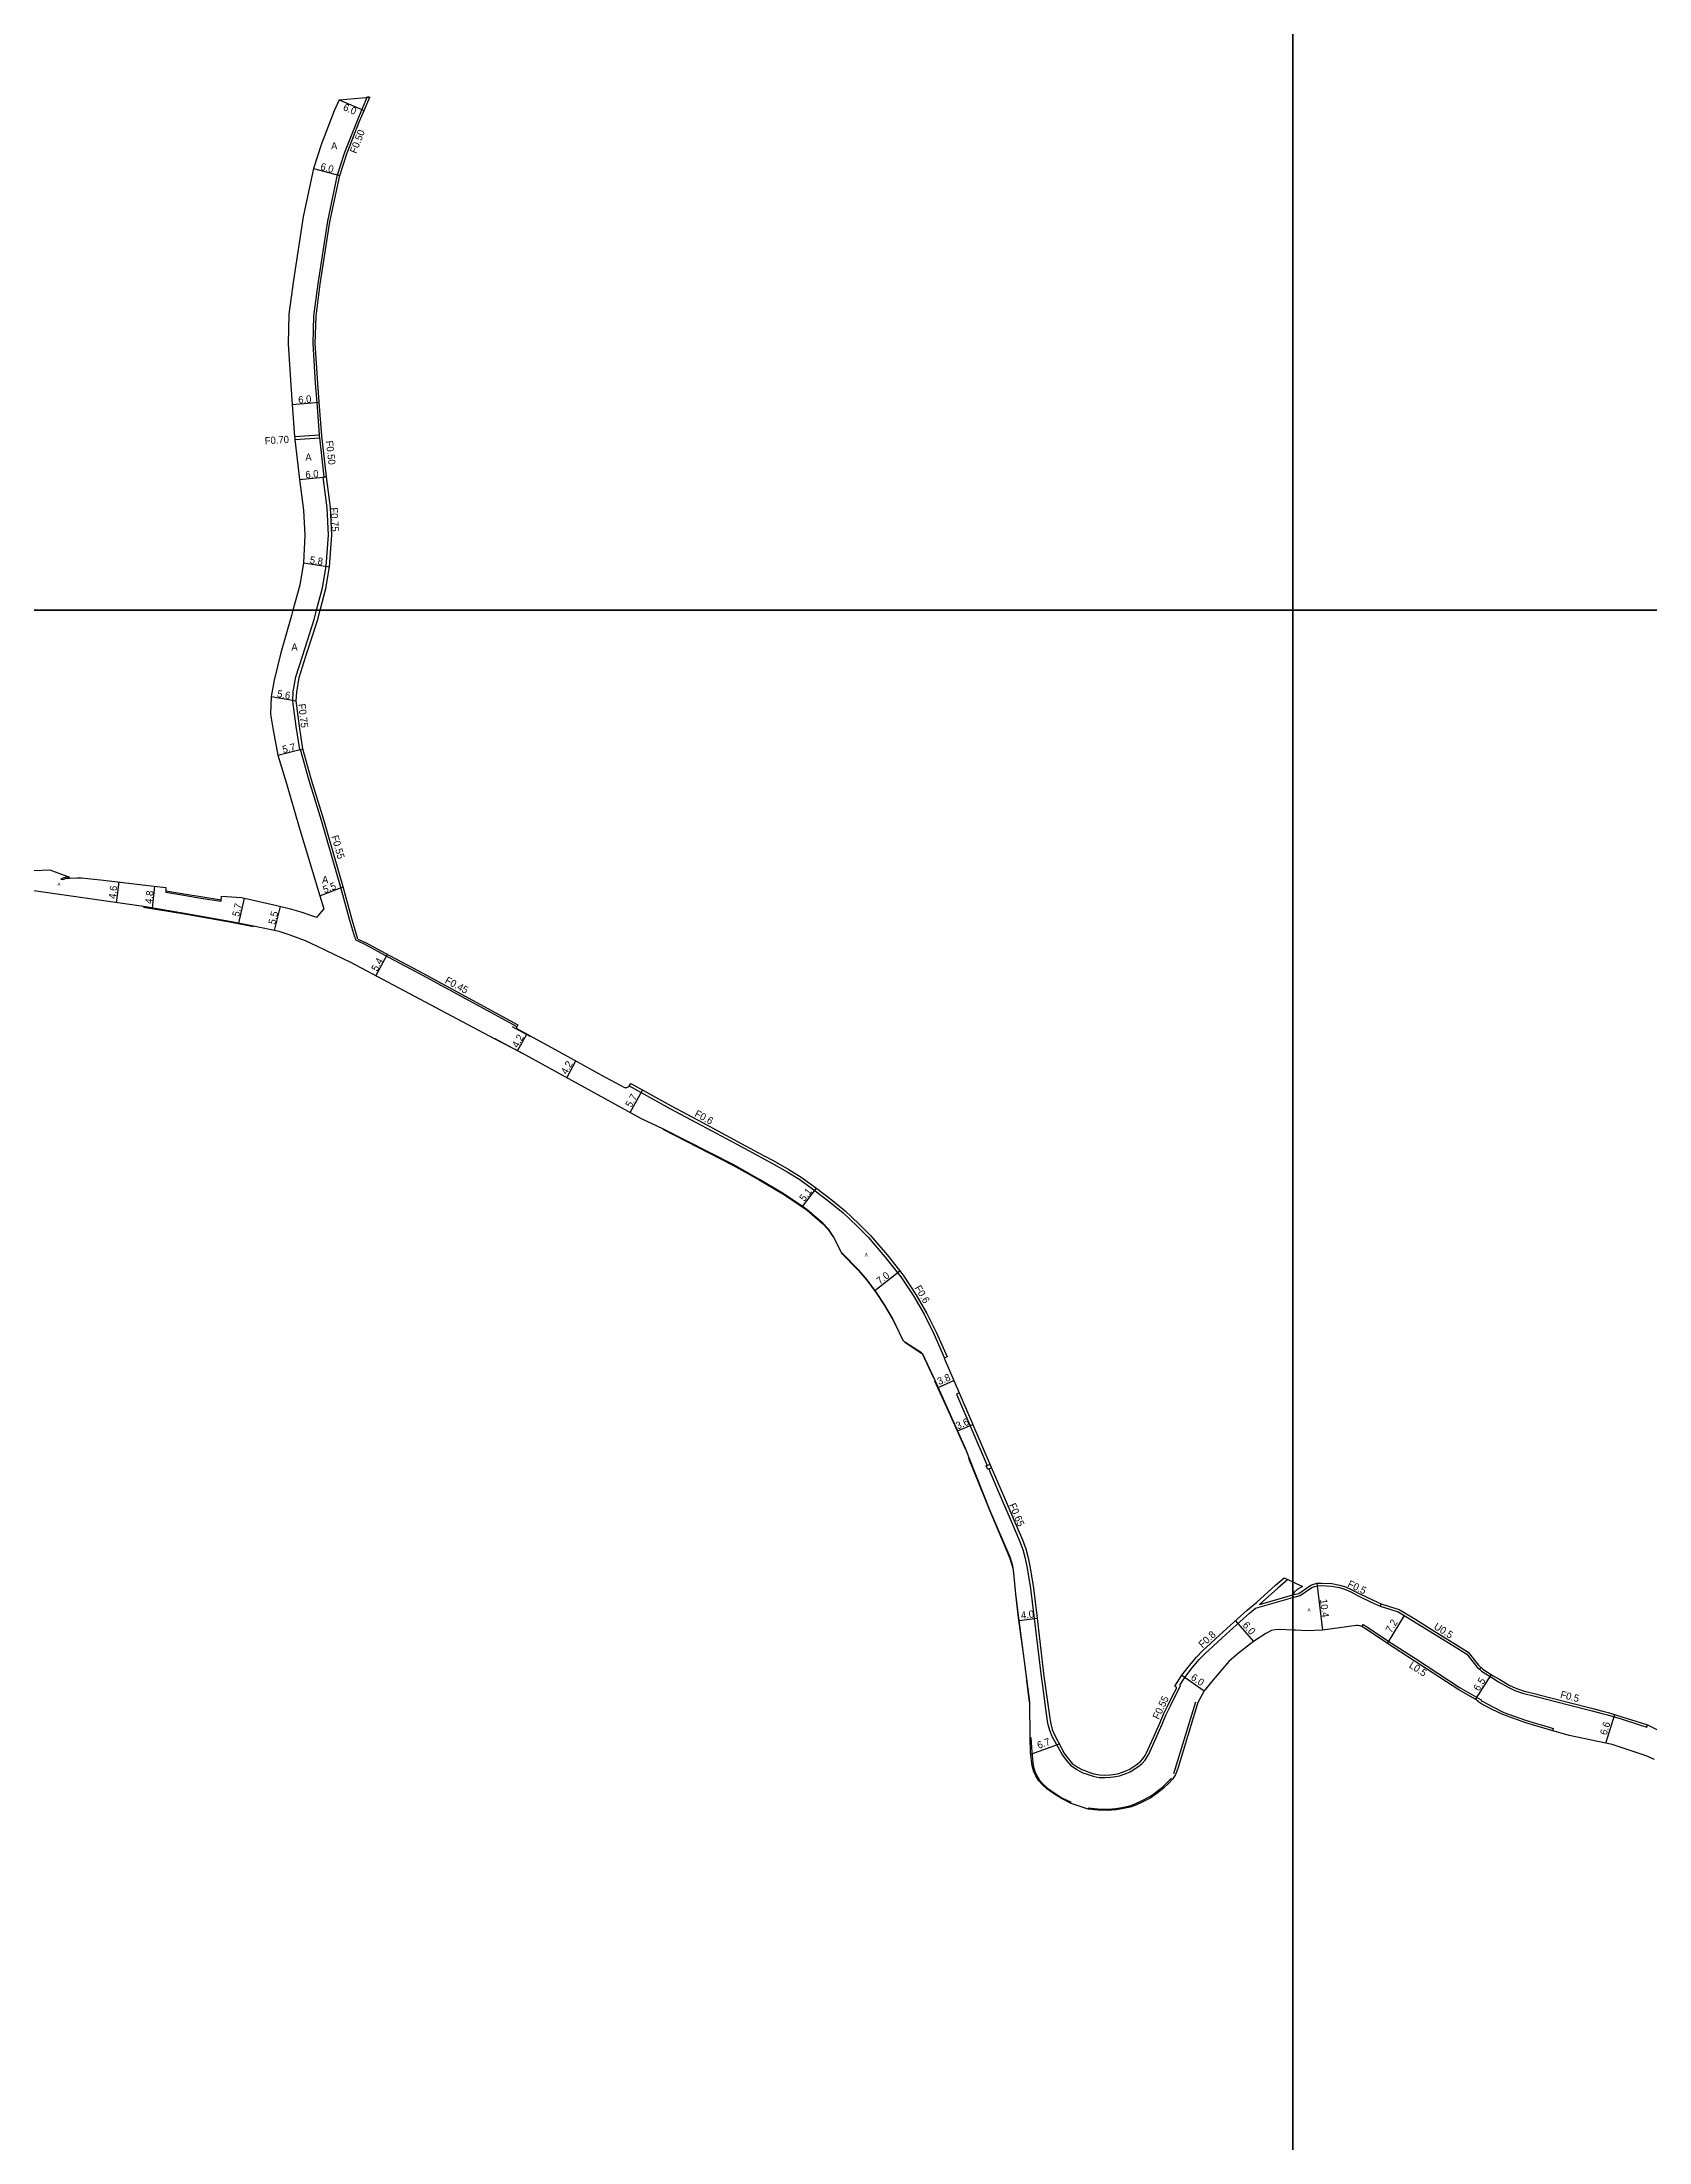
# Model space of a CAD drawing. Header units: metres. Extents: x -24000 to -20000, y -114000 to -111000.
# Drawn here: x -22676.4 to -22321.3, y -111938.4 to -111474.5 of the extents above; entities that cross this region are included whole.
import ezdxf

# ---------------------------------------------------------------- set-up
doc = ezdxf.new("R2010")
doc.units = ezdxf.units.M
doc.header["$LTSCALE"] = 2.5
for name, color, linetype in [('側溝・桝', 7, 'Continuous'), ('図郭', 7, 'Continuous'), ('幅員', 7, 'Continuous'), ('歩道・分離帯・安全施設', 7, 'Continuous'), ('舗装', 7, 'Continuous'), ('道路', 7, 'Continuous')]:
    doc.layers.add(name, color=color, linetype=linetype)
doc.styles.get("Standard").update_dxf_attribs({"font": ''})
doc.styles.add('YOKO_DECO', font='')
doc.styles.get('Standard').set_extended_font_data('@MS PGothic')
doc.styles.get('YOKO_DECO').set_extended_font_data('MS PGothic')

msp = doc.modelspace()

# ---------------------------------------------------------------- linework, layer by layer
at = {"layer": '側溝・桝'}
for points in [[(-22614.05, -111570.56), (-22615.04, -111561.94), (-22615.09, -111561.51), (-22615.11, -111561.25), (-22615.64, -111554.09), (-22615.95, -111549.88), (-22616.52, -111541.07), (-22616.36, -111535.03), (-22615.42, -111527.87), (-22613.27, -111514.08), (-22611.09, -111503.83), (-22609.48, -111498.78), (-22606.73, -111491.79), (-22605.72, -111489.44), (-22604.46, -111486.48)], [(-22604.46, -111486.48), (-22604, -111486.67)], [(-22620.6, -111561.6), (-22615.11, -111561.25)], [(-22620.54, -111562.3), (-22615.04, -111561.94)], [(-22615.73, -111600), (-22614.45, -111595.05), (-22613.64, -111590.3), (-22613.12, -111583.4), (-22613.44, -111577.41), (-22614.3, -111570.6), (-22614.3, -111570.59)], [(-22614.3, -111570.59), (-22614.05, -111570.56), (-22613.55, -111570.51)], [(-22619.48, -111630.81), (-22619.48, -111630.79), (-22620.29, -111625.69), (-22621, -111620.07), (-22620.88, -111617.99), (-22620.34, -111614.72), (-22618.81, -111609.9), (-22616.27, -111602.07), (-22615.73, -111600)], [(-22619.48, -111630.81), (-22619.28, -111630.76), (-22618.75, -111630.63)], [(-22607.32, -111672.23), (-22608.42, -111668.53), (-22610.42, -111661.26), (-22614.69, -111646.46), (-22617.48, -111637.37), (-22619.28, -111630.76)], [(-22607.32, -111672.23), (-22607.13, -111672.85)], [(-22607.13, -111672.85), (-22605.26, -111673.72), (-22599.82, -111676.64), (-22592.32, -111680.65), (-22571.48, -111691.95)], [(-22546.64, -111705.1), (-22537.67, -111710.05), (-22530.78, -111713.74), (-22523.02, -111717.91), (-22518.52, -111720.33), (-22515.16, -111722.15), (-22511.74, -111724.09), (-22508.99, -111725.78), (-22505.84, -111728.01), (-22502.47, -111730.61), (-22499.35, -111733.14), (-22496.34, -111736.01), (-22493.84, -111738.53), (-22490.14, -111742.82), (-22486.64, -111747.27), (-22483.85, -111751.49), (-22481.44, -111755.69), (-22479.32, -111759.89), (-22477, -111765.22)], [(-22473.74, -111772.89), (-22474.33, -111773.15), (-22467.56, -111788.94)], [(-22467.23, -111789.71), (-22466.84, -111790.6), (-22464.22, -111796.7), (-22462.51, -111800.71), (-22460.39, -111805.61), (-22459.66, -111807.5), (-22459.14, -111809.5), (-22458.72, -111811.65), (-22457.98, -111816.14), (-22457.24, -111822.14), (-22455.65, -111835.58), (-22455.37, -111837.64), (-22454.57, -111843.31), (-22454.43, -111844.31), (-22454.21, -111845.88), (-22453.81, -111847.44), (-22453.26, -111848.73), (-22450.92, -111852.91), (-22450.13, -111854.04), (-22449.16, -111855.17), (-22447.78, -111856.11), (-22446.75, -111856.69), (-22446.39, -111856.81), (-22445.26, -111857.23), (-22444.13, -111857.58), (-22442.79, -111857.86), (-22441.57, -111857.89), (-22440.28, -111857.82), (-22439.12, -111857.68), (-22438.29, -111857.5), (-22437.08, -111857.09), (-22435.95, -111856.61), (-22434.28, -111855.51), (-22433.31, -111854.74), (-22432.68, -111854.06), (-22432.19, -111853.33), (-22431.84, -111852.68), (-22430.28, -111849.25), (-22428.9, -111846.07), (-22428.08, -111844.12), (-22427.05, -111842.03), (-22426.26, -111840.37), (-22424.81, -111837.63), (-22425.01, -111837.49), (-22423.89, -111835.77), (-22422.24, -111833.63), (-22420.72, -111831.79), (-22419.39, -111830.44), (-22417.63, -111828.86), (-22415.65, -111827.02), (-22414.02, -111825.53), (-22411.74, -111823.47), (-22409.56, -111821.53), (-22408.29, -111820.45), (-22400, -111818.11)], [(-22401.09, -111814.16), (-22403.31, -111816.01), (-22407.37, -111819.66), (-22400, -111817.49)], [(-22400, -111818.11), (-22398.4, -111817.66), (-22395.81, -111815.9), (-22395.22, -111815.65), (-22394.6, -111815.5), (-22393.69, -111815.43), (-22391.47, -111815.57), (-22389.71, -111815.9), (-22388.59, -111816.24), (-22387.24, -111816.87), (-22385.43, -111817.79), (-22382.68, -111819.11), (-22380.71, -111820.02)], [(-22400, -111817.49), (-22399.83, -111817.44)], [(-22380.52, -111819.52), (-22380.71, -111820.02), (-22378.6, -111820.66), (-22376.76, -111821.24), (-22373.33, -111823.31), (-22368.94, -111826.06), (-22366.65, -111827.44), (-22364.75, -111828.62), (-22361.59, -111830.59), (-22359.37, -111833.4), (-22358.77, -111833.94), (-22358.41, -111833.57)], [(-22384.76, -111824.54), (-22384.51, -111824.06), (-22383.54, -111824.65), (-22378.8, -111827.84), (-22372.94, -111831.6), (-22363.03, -111838.03), (-22358.38, -111840.73), (-22358.44, -111840.85), (-22358.18, -111841.02), (-22355.71, -111842.35), (-22353.42, -111843.47), (-22348.58, -111845.18), (-22346.2, -111845.96), (-22343.14, -111846.83), (-22342.5, -111847.02), (-22342.65, -111847.54)], [(-22358.77, -111833.94), (-22358.31, -111834.36), (-22356.03, -111835.81), (-22354.55, -111836.7), (-22352.47, -111837.94), (-22350.96, -111838.63), (-22349.24, -111839.22), (-22346.25, -111839.98), (-22339.08, -111841.82), (-22334.18, -111843.04), (-22331.64, -111843.7), (-22330.48, -111843.99), (-22327.45, -111844.92), (-22323.44, -111846.2), (-22321.79, -111846.73), (-22321.64, -111846.24)]]:
    msp.add_lwpolyline(points, dxfattribs=at)
msp.add_lwpolyline([(-22466.63, -111789.46), (-22467.44, -111789.8), (-22467.77, -111789.03), (-22466.96, -111788.69)], close=True, dxfattribs=at)
at = {"layer": '図郭'}
for points in [[(-23200, -111000), (-22400, -111000), (-22400, -111600), (-23200, -111600)], [(-22400, -111000), (-21600, -111000), (-21600, -111600), (-22400, -111600)], [(-23200, -111600), (-22400, -111600), (-22400, -112200), (-23200, -112200)], [(-22400, -111600), (-21600, -111600), (-21600, -112200), (-22400, -112200)]]:
    msp.add_lwpolyline(points, close=True, dxfattribs=at)
at = {"layer": '幅員'}
for points in [[(-22610.78, -111487.28), (-22605.26, -111489.63)], [(-22616.4, -111502.42), (-22610.6, -111503.95)], [(-22621.12, -111554.55), (-22615.14, -111554.05)], [(-22619.52, -111571.11), (-22613.55, -111570.51)], [(-22618.63, -111589.56), (-22612.89, -111590.39)], [(-22625.76, -111619.05), (-22620.24, -111620.04)], [(-22624.28, -111631.99), (-22618.75, -111630.63)], [(-22659.94, -111664.61), (-22659.4, -111660.03)], [(-22652, -111665.79), (-22651.5, -111660.97)], [(-22615.03, -111663.07), (-22609.89, -111661.11)], [(-22632.89, -111669.15), (-22631.65, -111663.61)], [(-22625.03, -111670.77), (-22623.69, -111665.42)], [(-22602.64, -111680.74), (-22600.1, -111675.99)], [(-22571.35, -111697.34), (-22569.32, -111693.62)], [(-22560.47, -111703.28), (-22558.44, -111699.57)], [(-22546.47, -111710.97), (-22543.73, -111705.99)], [(-22508.35, -111731.72), (-22505.24, -111727.68)], [(-22492.39, -111750.26), (-22486.89, -111745.94)], [(-22478.4, -111771.7), (-22474.9, -111770.19)], [(-22474.09, -111781.29), (-22470.75, -111779.86)], [(-22394.7, -111814.97), (-22393.46, -111825.35)], [(-22460.5, -111823.15), (-22456.53, -111822.68)], [(-22412.7, -111823.24), (-22408.74, -111827.81)], [(-22379.09, -111828.29), (-22375.35, -111822.09)], [(-22424.55, -111835.29), (-22419.58, -111838.69)], [(-22359.64, -111840.62), (-22356.15, -111835.12)], [(-22330.82, -111850.3), (-22328.85, -111843.95)], [(-22457.93, -111852.7), (-22451.61, -111850.44)]]:
    msp.add_lwpolyline(points, dxfattribs=at)
at = {"layer": '歩道・分離帯・安全施設'}
for points in [[(-22636.79, -111664.04), (-22641.29, -111663.35), (-22645.07, -111662.75), (-22649.07, -111662.07)], [(-22653.98, -111665.58), (-22644.95, -111667.1), (-22634.57, -111668.91), (-22629.68, -111669.9)], [(-22576.38, -111694.59), (-22570.31, -111697.83)], [(-22568.51, -111694.19), (-22572.47, -111692.05)], [(-22539.26, -111714.65), (-22523.77, -111722.56), (-22517.93, -111725.83), (-22512.68, -111728.94), (-22509.15, -111731.26), (-22507.37, -111732.55), (-22503.92, -111735.47), (-22502.69, -111736.83), (-22501.7, -111738.35)], [(-22499.81, -111741.93), (-22495.96, -111745.84), (-22494.18, -111747.98), (-22492.09, -111750.8), (-22490.26, -111753.57), (-22488.59, -111756.44), (-22486.11, -111761.34), (-22485.93, -111761.56), (-22485.76, -111761.72), (-22482.06, -111764.11), (-22481.92, -111764.21), (-22481.82, -111764.35), (-22479.49, -111769.44)], [(-22479.19, -111770.22), (-22475.74, -111777.79), (-22472.37, -111785.39)], [(-22471.66, -111787.33), (-22466.98, -111798.97), (-22462.61, -111809.23), (-22462.01, -111811.14), (-22461.84, -111812.06), (-22461.62, -111814.21), (-22461.31, -111817.35), (-22460.68, -111822.6), (-22459.59, -111830.47), (-22458.87, -111836.12)], [(-22458.89, -111836.4), (-22458.28, -111841.19)], [(-22426.28, -111856.96), (-22421.48, -111841.14)], [(-22457.88, -111849.06), (-22457.73, -111852.27), (-22457.43, -111855.28), (-22457.03, -111856.52), (-22456.59, -111857.41), (-22456.01, -111858.46), (-22455.24, -111859.3), (-22454.24, -111860.23), (-22452.78, -111861.26), (-22451.04, -111862.33), (-22449, -111863.31)], [(-22445.24, -111864.55), (-22443.12, -111864.78), (-22440.94, -111864.89), (-22439.15, -111864.73), (-22437.81, -111864.5), (-22436.06, -111864.09), (-22434.85, -111863.66), (-22433.44, -111863), (-22431.65, -111862.05), (-22430.84, -111861.54), (-22430.01, -111860.91), (-22428.85, -111860), (-22427.83, -111859.05), (-22426.82, -111857.98)]]:
    msp.add_lwpolyline(points, dxfattribs=at)
at = {"layer": '道路'}
for points in [[(-22610.78, -111487.28), (-22611.82, -111489.7), (-22614.66, -111496.94), (-22616.4, -111502.42), (-22618.68, -111513.08), (-22620.86, -111527.09), (-22621.85, -111534.6), (-22622.02, -111541.18), (-22621.44, -111550.26), (-22621.12, -111554.55), (-22620.6, -111561.6), (-22620.57, -111562.03), (-22620.54, -111562.3), (-22619.52, -111571.11), (-22618.67, -111577.88), (-22618.37, -111583.44), (-22618.63, -111589.56), (-22619.45, -111594.47), (-22620.96, -111600)], [(-22614.96, -111600), (-22613.71, -111595.21), (-22612.89, -111590.39), (-22612.37, -111583.4), (-22612.69, -111577.34), (-22613.55, -111570.51), (-22614.59, -111561.47), (-22615.14, -111554.05), (-22615.45, -111549.85), (-22616.02, -111541.06), (-22615.86, -111535.07), (-22614.92, -111527.94), (-22612.78, -111514.17), (-22610.6, -111503.95), (-22609, -111498.95), (-22606.26, -111491.98), (-22605.26, -111489.63), (-22604, -111486.67)], [(-22610.78, -111487.28), (-22604, -111486.67)], [(-22620.96, -111600), (-22621.28, -111601.15), (-22623.66, -111609.41), (-22625.12, -111615.44), (-22625.76, -111619.05), (-22625.95, -111622.99), (-22625.33, -111626.47), (-22624.28, -111631.99), (-22622.38, -111638.31), (-22619.67, -111647.7), (-22615.03, -111663.07), (-22614.12, -111665.99), (-22615.43, -111667.48)], [(-22606.63, -111672.64), (-22607.89, -111668.37), (-22609.89, -111661.11), (-22614.16, -111646.31), (-22616.96, -111637.22), (-22618.75, -111630.63), (-22619.55, -111625.59), (-22620.24, -111620.04), (-22620.13, -111618.08), (-22619.61, -111614.9), (-22618.1, -111610.13), (-22615.55, -111602.28), (-22614.96, -111600)], [(-22678.19, -111657.51), (-22674.65, -111657.36)], [(-22674.65, -111657.36), (-22670.34, -111658.94)], [(-22400, -111825.32), (-22403.03, -111825.16), (-22403.92, -111825.26), (-22404.77, -111825.39), (-22406.02, -111826.09), (-22408.74, -111827.81), (-22411.99, -111830.4), (-22414.13, -111832.26), (-22417.66, -111836.26), (-22419.58, -111838.69), (-22421.02, -111841.3), (-22425.42, -111855.88), (-22425.95, -111857.22), (-22426.54, -111858.16), (-22427.53, -111859.21), (-22428.63, -111860.25), (-22429.8, -111861.17), (-22430.6, -111861.78), (-22431.43, -111862.32), (-22433.3, -111863.31), (-22434.73, -111863.98), (-22435.98, -111864.39), (-22437.77, -111864.81), (-22439.09, -111865.02), (-22440.95, -111865.19), (-22443.14, -111865.07), (-22445.22, -111864.83), (-22449.01, -111863.59), (-22451.16, -111862.48), (-22452.87, -111861.43), (-22454.35, -111860.39), (-22455.37, -111859.49), (-22456.17, -111858.59), (-22456.81, -111857.49), (-22457.24, -111856.6), (-22457.64, -111855.3), (-22457.97, -111852.31), (-22458.08, -111849.09), (-22458.16, -111841.17), (-22459.51, -111830.48), (-22460.58, -111822.61), (-22461.2, -111817.35), (-22461.51, -111814.24), (-22461.73, -111812.04), (-22461.9, -111811.11), (-22462.5, -111809.2), (-22466.87, -111798.97), (-22471.57, -111787.28), (-22472.27, -111785.35), (-22475.67, -111777.74), (-22479.09, -111770.17), (-22481.79, -111764.33), (-22481.9, -111764.18), (-22482.04, -111764.08), (-22485.74, -111761.7), (-22485.9, -111761.54), (-22486.09, -111761.32), (-22488.5, -111756.41), (-22490.2, -111753.53), (-22492.03, -111750.76), (-22494.11, -111747.92), (-22495.89, -111745.79), (-22499.76, -111741.87), (-22501.61, -111738.31), (-22502.62, -111736.76), (-22503.84, -111735.38), (-22507.31, -111732.46), (-22509.1, -111731.19), (-22512.62, -111728.86), (-22517.86, -111725.73), (-22523.72, -111722.47), (-22539.2, -111714.54), (-22543.91, -111712.37), (-22570.33, -111697.88), (-22576.42, -111694.66), (-22608.18, -111677.8), (-22615.51, -111674.29), (-22618.22, -111673.07), (-22621.56, -111671.8), (-22624.03, -111670.98), (-22629.66, -111669.77), (-22634.56, -111668.82), (-22644.93, -111666.99), (-22653.97, -111665.46), (-22683.91, -111661.19)], [(-22670.34, -111658.94), (-22671.31, -111659.08), (-22671.8, -111659.2), (-22672.27, -111659.42), (-22671.74, -111659.51), (-22671.2, -111659.24), (-22670.95, -111659.19), (-22670.32, -111659.18), (-22668.68, -111659.12), (-22667.69, -111659.11), (-22666.26, -111659.27), (-22662.83, -111659.62), (-22658.51, -111660.13), (-22654.21, -111660.69), (-22649.04, -111661.23), (-22649.07, -111662.26)], [(-22649.07, -111662.26), (-22645.11, -111662.98), (-22641.33, -111663.58), (-22636.83, -111664.27), (-22636.72, -111663.19), (-22632.34, -111663.46), (-22624.51, -111665.22), (-22621.82, -111665.88), (-22619.22, -111666.64), (-22616.64, -111667.52), (-22616.17, -111667.66), (-22615.94, -111667.72), (-22615.57, -111667.71), (-22615.43, -111667.48)], [(-22606.63, -111672.64), (-22604.96, -111673.39), (-22599.61, -111676.25), (-22592.12, -111680.27), (-22571.29, -111691.56), (-22571.67, -111692.33), (-22561.55, -111697.87), (-22554.11, -111701.95), (-22551.98, -111703.15), (-22547.54, -111705.48), (-22547.39, -111705.47), (-22547.19, -111705.42), (-22547.03, -111705.36), (-22546.89, -111705.29), (-22546.76, -111705.2), (-22546.64, -111705.1), (-22546.3, -111704.57)], [(-22546.3, -111704.57), (-22537.37, -111709.5), (-22530.48, -111713.19), (-22522.72, -111717.36), (-22518.22, -111719.78), (-22514.85, -111721.6), (-22511.42, -111723.55), (-22508.64, -111725.25), (-22505.47, -111727.51), (-22502.08, -111730.11), (-22498.93, -111732.66), (-22495.9, -111735.56), (-22493.37, -111738.11), (-22489.65, -111742.43), (-22486.14, -111746.9), (-22483.32, -111751.16), (-22480.88, -111755.39), (-22478.75, -111759.63), (-22476.43, -111764.97), (-22477.03, -111765.23), (-22473.74, -111772.89), (-22466.25, -111790.35), (-22463.62, -111796.44), (-22461.91, -111800.45), (-22459.79, -111805.36), (-22459.03, -111807.34)], [(-22459.03, -111807.34), (-22458.51, -111809.36), (-22458.08, -111811.54), (-22457.34, -111816.04), (-22456.6, -111822.06), (-22455.01, -111835.5), (-22454.73, -111837.55), (-22453.92, -111843.22), (-22453.79, -111844.22), (-22453.57, -111845.75), (-22453.19, -111847.23), (-22452.67, -111848.45), (-22450.44, -111852.61), (-22449.69, -111853.7), (-22448.78, -111854.75), (-22447.49, -111855.63), (-22446.52, -111856.17), (-22446.2, -111856.28), (-22445.08, -111856.69), (-22443.98, -111857.04), (-22442.72, -111857.3), (-22441.58, -111857.32), (-22440.33, -111857.26), (-22439.21, -111857.13), (-22438.44, -111856.96), (-22437.28, -111856.56), (-22436.22, -111856.11), (-22434.61, -111855.05), (-22433.69, -111854.33), (-22433.13, -111853.71), (-22432.68, -111853.04), (-22432.34, -111852.43), (-22430.79, -111849.03), (-22429.41, -111845.85), (-22428.59, -111843.89), (-22427.55, -111841.78), (-22426.76, -111840.12), (-22425.66, -111838.02), (-22426.12, -111837.69), (-22424.55, -111835.29), (-22422.87, -111833.12), (-22421.32, -111831.25), (-22419.95, -111829.85), (-22418.18, -111828.26), (-22416.2, -111826.43), (-22414.57, -111824.93), (-22412.29, -111822.87), (-22410.09, -111820.92), (-22407.96, -111819.1), (-22403.84, -111815.4), (-22401.9, -111813.78)], [(-22401.9, -111813.78), (-22400, -111814.67)], [(-22400, -111814.67), (-22397.88, -111815.67)], [(-22397.88, -111815.67), (-22399.08, -111816.37), (-22399.7, -111816.89), (-22399.87, -111817.14), (-22399.83, -111817.44), (-22398.7, -111817.22), (-22396.05, -111815.41), (-22395.36, -111815.13), (-22394.7, -111814.97), (-22393.7, -111814.9), (-22391.4, -111815.04), (-22389.6, -111815.38), (-22388.4, -111815.73), (-22386.99, -111816.4), (-22385.19, -111817.31), (-22382.45, -111818.63), (-22380.52, -111819.52), (-22378.44, -111820.15), (-22376.54, -111820.75), (-22373.05, -111822.85), (-22368.67, -111825.61), (-22366.37, -111826.99), (-22364.47, -111828.17), (-22361.24, -111830.18), (-22358.96, -111833.05), (-22358.04, -111833.92), (-22355.76, -111835.37), (-22354.28, -111836.25), (-22352.25, -111837.47)], [(-22320.12, -111853.9), (-22321.95, -111853.1), (-22329.48, -111850.59), (-22338.93, -111848.59), (-22343.29, -111847.35), (-22346.36, -111846.48), (-22348.75, -111845.69), (-22353.63, -111843.97), (-22355.96, -111842.83), (-22358.45, -111841.49), (-22359.12, -111841.05), (-22359.07, -111840.95), (-22363.31, -111838.49), (-22373.23, -111832.06), (-22379.09, -111828.29), (-22383.84, -111825.11), (-22384.76, -111824.54), (-22385.23, -111824.35), (-22385.65, -111824.3), (-22385.98, -111824.32), (-22393.46, -111825.35), (-22396.96, -111825.5), (-22399.46, -111825.34), (-22400, -111825.32)], [(-22352.25, -111837.47), (-22350.77, -111838.15), (-22349.1, -111838.72), (-22346.12, -111839.48), (-22345.88, -111839.54)], [(-22345.88, -111839.54), (-22338.95, -111841.32), (-22334.05, -111842.54), (-22331.51, -111843.2), (-22330.34, -111843.49), (-22327.3, -111844.43), (-22323.29, -111845.71), (-22321.64, -111846.24), (-22317.21, -111848.42), (-22314.94, -111849.94), (-22313.18, -111851.27), (-22307.02, -111860.69)]]:
    msp.add_lwpolyline(points, dxfattribs=at)

# ---------------------------------------------------------------- texts
at = {"layer": '側溝・桝'}
for s, rotation, p in [('F0.50', 68.5447, (-22606.98, -111499.24)), ('F0.70', 3.7064, (-22627.15, -111563.39)), ('F0.50', 276.5606, (-22613.71, -111562.63)), ('F0.75', 273.0366, (-22612.69, -111577.34)), ('F0.75', 277.1154, (-22619.82, -111620.75)), ('F0.55', 286.0951, (-22612.5, -111649.97)), ('F0.45', 332, (-22587.52, -111682.27)), ('F0.6', 332, (-22532.36, -111711.73)), ('F0.6', 301, (-22483.67, -111749.71)), ('F0.65', 293, (-22462.8, -111797.67)), ('F0.5', 335, (-22388.06, -111815.67)), ('U0.5', 328, (-22369, -111824.91)), ('F0.8', 43, (-22419.97, -111829.35)), ('L0.5', 327, (-22374.49, -111833.44)), ('F0.5', 346, (-22341.04, -111840.23)), ('F0.55', 65, (-22429.63, -111845.17))]:
    msp.add_text(s, height=1.6, rotation=rotation, dxfattribs=at).set_placement(p)
at = {"layer": '幅員'}
for s, rotation, p in [('6.0', 336.9026, (-22610.03, -111489.47)), ('6.0', 345.1447, (-22615.02, -111502.68)), ('6.0', 4.7322, (-22619.73, -111554.33)), ('6.0', 5.7486, (-22618.14, -111570.87)), ('5.8', 351.7111, (-22617.33, -111589.64)), ('5.6', 349.8633, (-22624.56, -111619.17)), ('5.7', 13.7622, (-22623.09, -111631.59)), ('4.6', 83, (-22660.12, -111663.84)), ('4.8', 84, (-22652.07, -111664.93)), ('5.5', 20.8335, (-22613.99, -111662.56)), ('5.7', 77, (-22632.87, -111667.8)), ('5.5', 76, (-22624.89, -111669.54)), ('5.4', 62, (-22602.34, -111679.93)), ('4.2', 61, (-22571.28, -111696.82)), ('4.2', 61, (-22560.47, -111702.69)), ('5.7', 61, (-22546.22, -111709.99)), ('5.1', 52, (-22507.96, -111730.74)), ('7.0', 38, (-22491.27, -111749.04)), ('3.8', 23, (-22478.19, -111771.2)), ('3.6', 23, (-22474.09, -111781)), ('10.4', 277, (-22394.04, -111818.54)), ('4.0', 7, (-22460.01, -111822.86)), ('6.0', 311, (-22411.25, -111824.3)), ('7.2', 59, (-22378.28, -111826.04)), ('6.0', 326, (-22422.71, -111836.13)), ('6.5', 58, (-22358.89, -111838.92)), ('6.6', 73, (-22330.68, -111848.62)), ('6.7', 20, (-22456.18, -111851.57))]:
    msp.add_text(s, height=1.6, rotation=rotation, dxfattribs=at).set_placement(p)
at = {"layer": '舗装'}
for p in [(-22612.54, -111498.22), (-22618.23, -111566.98), (-22621.32, -111608.93), (-22614.54, -111660.34)]:
    msp.add_text('A', height=1.6, dxfattribs=at).set_placement(p)
at = {"layer": '舗装', "style": 'YOKO_DECO'}
for p in [(-22673.03, -111660.91, 156.37), (-22494.61, -111742.78, 151.3), (-22396.76, -111821.18, 146.41)]:
    msp.add_text('A', height=0.75, dxfattribs=at).set_placement(p)

doc.saveas('drawing.dxf')
